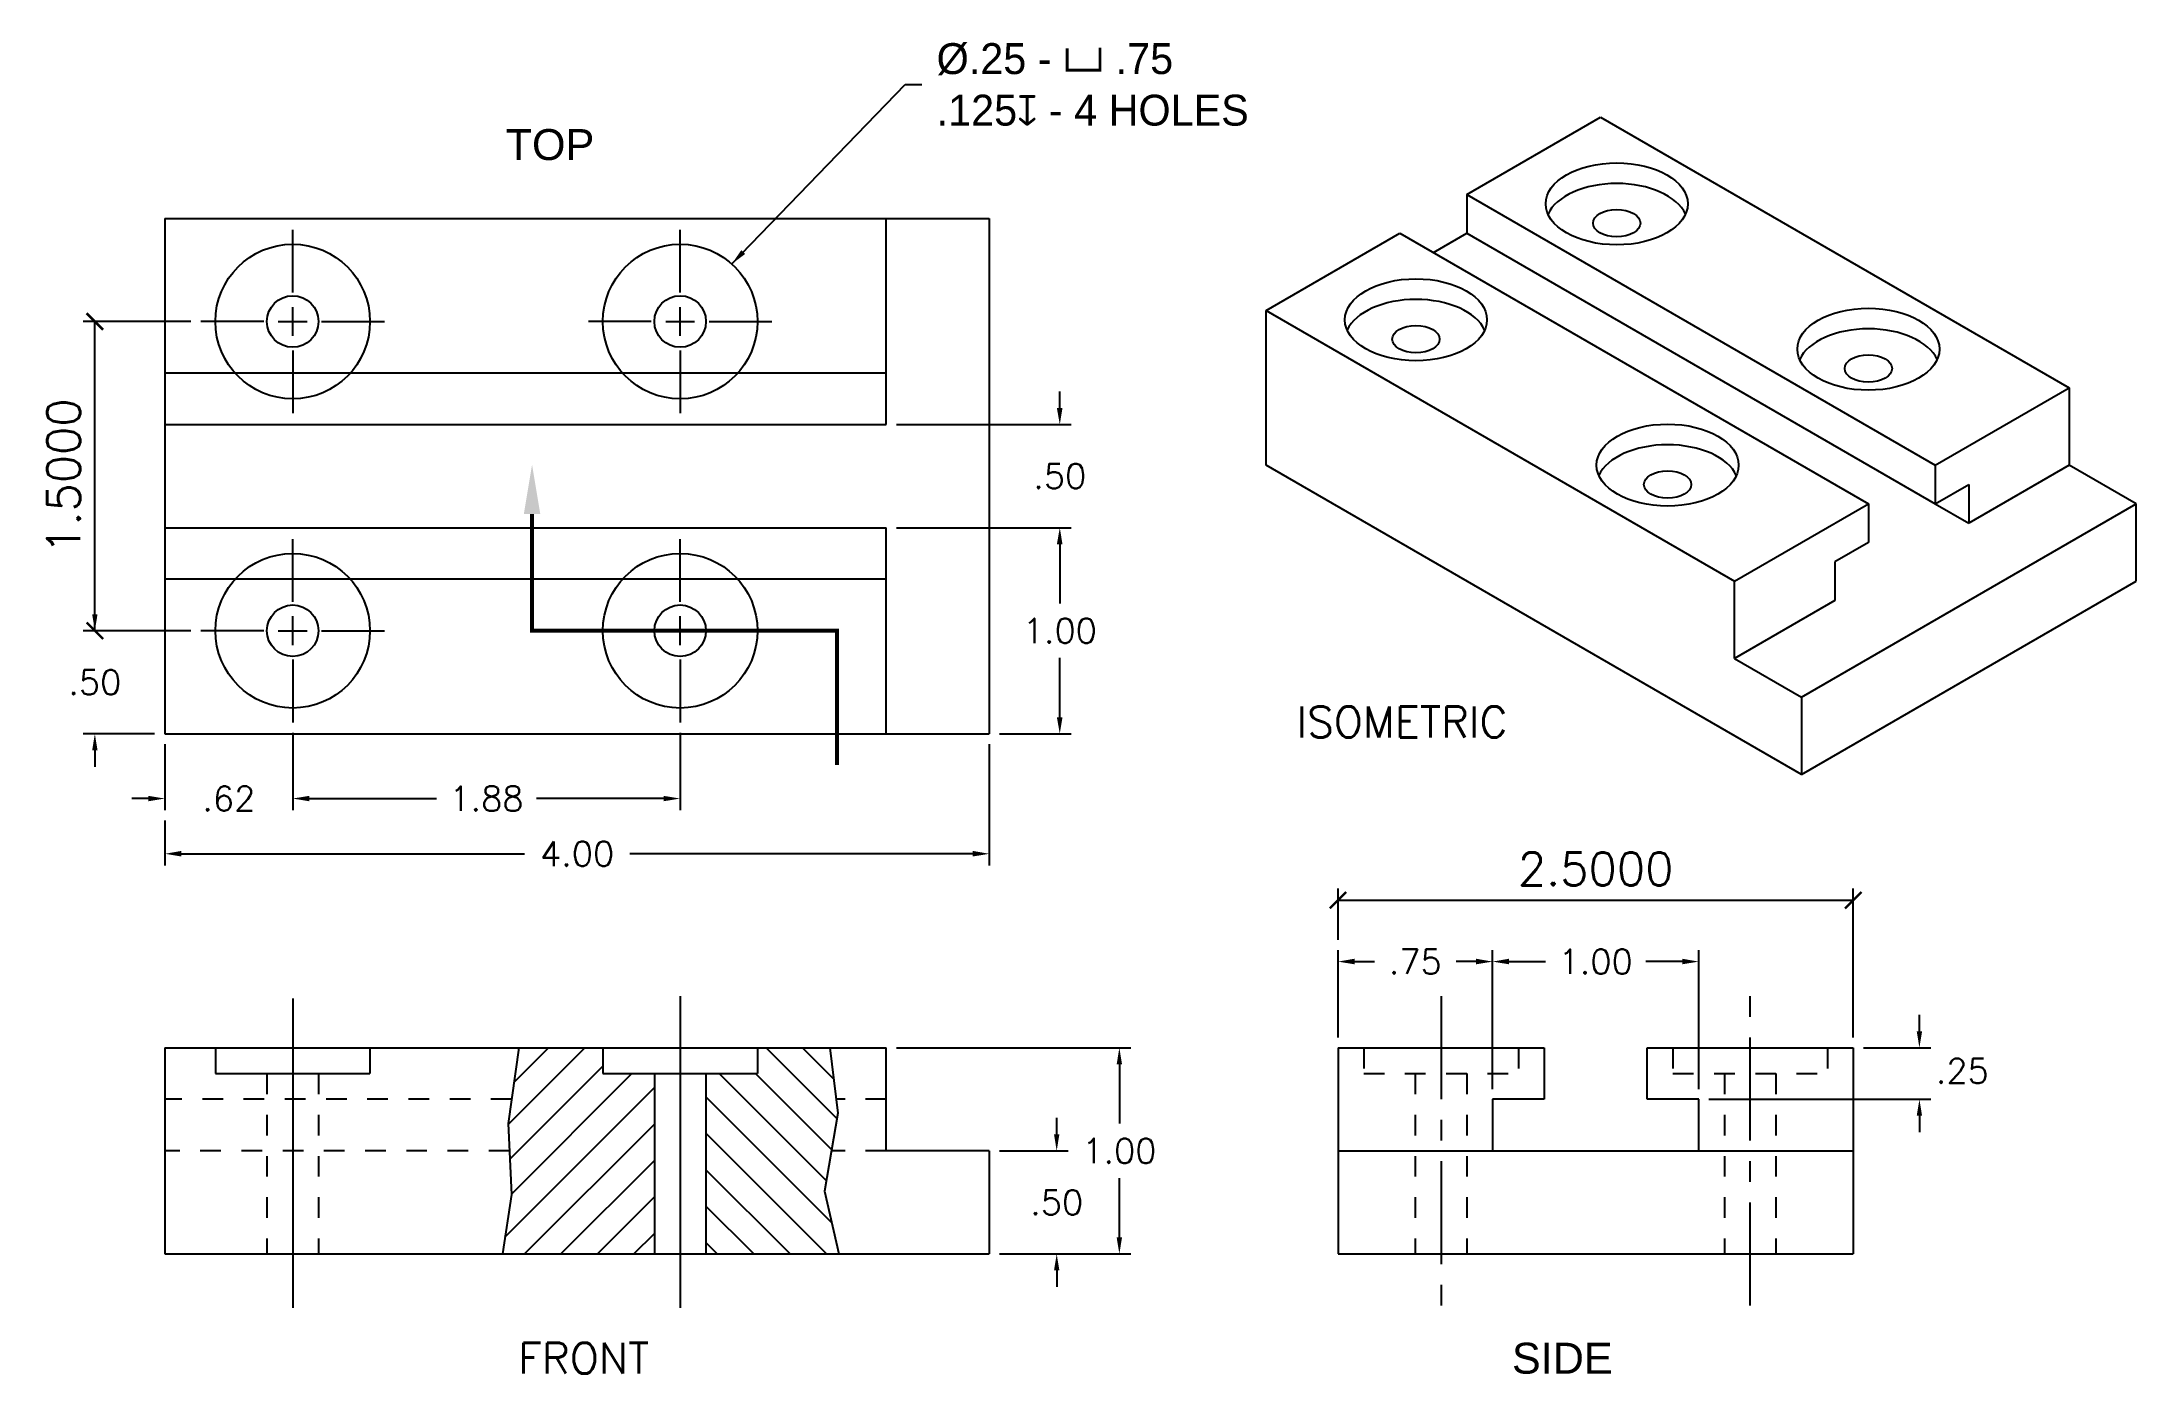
# Model space of a CAD drawing. Extents: x 0.9 to 11.1, y 0.9 to 7.4.
import ezdxf
from ezdxf.enums import TextEntityAlignment as Align

# ---------------------------------------------------------------- set-up
doc = ezdxf.new("R2010")
doc.units = 0
doc.header["$LTSCALE"] = 0.4
doc.header["$MEASUREMENT"] = 0
for name, pattern in [('CENTER', [2, 1.25, -0.25, 0.25, -0.25]), ('DASHED', [0.75, 0.5, -0.25]), ('HIDDEN', [0.375, 0.25, -0.125])]:
    doc.linetypes.add(name, pattern=pattern)
doc.layers.get('0').update_dxf_attribs({"linetype": 'CONTINUOUS'})
for name, color, linetype in [('CENTER', 2, 'CENTER'), ('CUTTING_PLANE', 6, 'DASHED'), ('DIM', 3, 'CONTINUOUS'), ('HATCH', 4, 'CONTINUOUS'), ('HIDDEN', 1, 'HIDDEN'), ('OBJECT', 7, 'CONTINUOUS'), ('TEXT', 151, 'CONTINUOUS')]:
    doc.layers.add(name, color=color, linetype=linetype)
doc.styles.add('DIMENSION', font='simplex.shx')
doc.styles.get("Standard").update_dxf_attribs({"font": 'txt.shx'})
doc.styles.add('VIEW_NAMES', font='arial.ttf')
doc.dimstyles.new('MECHANICAL', dxfattribs={"dimscale": 0.8, "dimtxt": 0.15, "dimasz": 0.1, "dimexe": 0.07, "dimexo": 0.0625, "dimgap": 0.09, "dimtad": 0, "dimtih": 1, "dimtoh": 1, "dimzin": 4, "dimdsep": 46, "dimtxsty": 'DIMENSION', "dimcen": -0.07, "dimadec": 0, "dimazin": 0, "dimtfac": 1, "dimtix": 1, "dimtofl": 0, "dimtmove": 2, "dimatfit": 3, "dimfxl": 1, "dimtolj": 1, "dimtzin": 0, "dimarcsym": 0})
doc.dimstyles.get("Standard").update_dxf_attribs({"dimscale": 0.8, "dimtxt": 0.2, "dimasz": 0.1, "dimexe": 0.07, "dimexo": 0.0625, "dimgap": 0.09, "dimtad": 1, "dimdec": 4, "dimzin": 0, "dimdsep": 46, "dimtxsty": 'Standard', "dimblk1": 'ARCHTICK', "dimblk2": 'ARCHTICK', "dimsah": 1, "dimcen": -0.07, "dimadec": 0, "dimazin": 0, "dimtfac": 1, "dimtix": 1, "dimtofl": 0, "dimtmove": 2, "dimatfit": 3, "dimldrblk": 'ARCHTICK', "dimfxl": 1, "dimtolj": 1, "dimtzin": 0, "dimarcsym": 0})

# ---------------------------------------------------------------- blocks, each defined once
blk = doc.blocks.new('*D3')
at = {"layer": 'DIM', "color": 0, "lineweight": -2, "transparency": 16777216}
for p, q in [((2.12, 4.005), (2.12, 3.63)), ((4, 4.005), (4, 3.63)), ((2.2, 3.686), (2.817, 3.686)), ((3.92, 3.686), (3.303, 3.686))]:
    blk.add_line(p, q, dxfattribs=at)
at = {"layer": 'DIM', "color": 0, "transparency": 16777216}
for points in [[(2.2, 3.699), (2.2, 3.673), (2.12, 3.686)], [(3.92, 3.699), (3.92, 3.673), (4, 3.686)]]:
    blk.add_solid(points, dxfattribs=at)
at = {"layer": 'DIM', "color": 0, "transparency": 16777216, "insert": (3.06, 3.686), "char_height": 0.12, "attachment_point": 5, "style": 'DIMENSION'}
blk.add_mtext('\\A1;1.88', dxfattribs=at)
blk = doc.blocks.new('*D2')
at = {"layer": 'DIM', "color": 0, "lineweight": -2, "transparency": 16777216}
for p, q in [((2.12, 4.005), (2.12, 3.63)), ((1.5, 3.95), (1.5, 3.63)), ((1.42, 3.686), (1.34, 3.686)), ((2.2, 3.686), (2.28, 3.686))]:
    blk.add_line(p, q, dxfattribs=at)
at = {"layer": 'DIM', "color": 0, "transparency": 16777216}
for points in [[(1.42, 3.699), (1.42, 3.673), (1.5, 3.686)], [(2.2, 3.699), (2.2, 3.673), (2.12, 3.686)]]:
    blk.add_solid(points, dxfattribs=at)
at = {"layer": 'DIM', "color": 0, "transparency": 16777216, "insert": (1.81, 3.686), "char_height": 0.12, "attachment_point": 5, "style": 'DIMENSION'}
blk.add_mtext('\\A1;.62', dxfattribs=at)
blk = doc.blocks.new('*D4')
at = {"layer": 'DIM', "color": 0, "lineweight": -2, "transparency": 16777216}
for p, q in [((5.5, 3.95), (5.5, 3.362)), ((1.5, 3.58), (1.5, 3.362)), ((1.58, 3.418), (3.245, 3.418)), ((5.42, 3.418), (3.755, 3.418))]:
    blk.add_line(p, q, dxfattribs=at)
at = {"layer": 'DIM', "color": 0, "transparency": 16777216}
for points in [[(1.58, 3.432), (1.58, 3.405), (1.5, 3.418)], [(5.42, 3.432), (5.42, 3.405), (5.5, 3.418)]]:
    blk.add_solid(points, dxfattribs=at)
at = {"layer": 'DIM', "color": 0, "transparency": 16777216, "insert": (3.5, 3.418), "char_height": 0.12, "attachment_point": 5, "style": 'DIMENSION'}
blk.add_mtext('\\A1;4.00', dxfattribs=at)
blk = doc.blocks.new('*D9')
at = {"layer": 'DIM', "color": 0, "lineweight": -2, "transparency": 16777216}
for p, q in [((7.192, 2.527), (7.192, 2.951)), ((7.942, 2.277), (7.942, 2.951)), ((7.272, 2.895), (7.369, 2.895)), ((7.862, 2.895), (7.765, 2.895))]:
    blk.add_line(p, q, dxfattribs=at)
at = {"layer": 'DIM', "color": 0, "transparency": 16777216}
for points in [[(7.272, 2.909), (7.272, 2.882), (7.192, 2.895)], [(7.862, 2.909), (7.862, 2.882), (7.942, 2.895)]]:
    blk.add_solid(points, dxfattribs=at)
at = {"layer": 'DIM', "color": 0, "transparency": 16777216, "insert": (7.567, 2.895), "char_height": 0.12, "attachment_point": 5, "style": 'DIMENSION'}
blk.add_mtext('\\A1;.75', dxfattribs=at)
blk = doc.blocks.new('*D11')
at = {"layer": 'DIM', "color": 0, "lineweight": -2, "transparency": 16777216}
for p, q in [((7.942, 2.277), (7.942, 2.951)), ((8.942, 2.277), (8.942, 2.951)), ((8.022, 2.895), (8.199, 2.895)), ((8.862, 2.895), (8.685, 2.895))]:
    blk.add_line(p, q, dxfattribs=at)
at = {"layer": 'DIM', "color": 0, "transparency": 16777216}
for points in [[(8.022, 2.909), (8.022, 2.882), (7.942, 2.895)], [(8.862, 2.909), (8.862, 2.882), (8.942, 2.895)]]:
    blk.add_solid(points, dxfattribs=at)
at = {"layer": 'DIM', "color": 0, "transparency": 16777216, "insert": (8.442, 2.895), "char_height": 0.12, "attachment_point": 5, "style": 'DIMENSION'}
blk.add_mtext('\\A1;1.00', dxfattribs=at)
blk = doc.blocks.new('_ARCHTICK')
at = {"color": 0, "linetype": 'ByBlock', "const_width": 0.15}
blk.add_lwpolyline([(-0.5, -0.5), (0.5, 0.5)], dxfattribs=at)
blk = doc.blocks.new('*D10')
at = {"color": 0, "linetype": 'ByBlock', "transparency": 16777216}
for p, q in [((7.192, 3.001), (7.192, 3.249)), ((7.192, 3.193), (9.692, 3.193)), ((9.692, 2.527), (9.692, 3.249))]:
    blk.add_line(p, q, dxfattribs=at)
at = {"color": 0, "linetype": 'ByBlock', "transparency": 16777216, "xscale": 0.08000000000000002, "yscale": 0.08000000000000002, "zscale": 0.08000000000000002, "rotation": 180}
blk.add_blockref('_ARCHTICK', (7.192, 3.193), dxfattribs=at)
at = {"color": 0, "linetype": 'ByBlock', "transparency": 16777216, "xscale": 0.08000000000000002, "yscale": 0.08000000000000002, "zscale": 0.08000000000000002}
blk.add_blockref('_ARCHTICK', (9.692, 3.193), dxfattribs=at)
at = {"color": 0, "linetype": 'ByBlock', "transparency": 16777216, "insert": (8.442, 3.345), "char_height": 0.16, "attachment_point": 5}
blk.add_mtext('\\A1;2.5000', dxfattribs=at)
blk = doc.blocks.new('*D8')
at = {"layer": 'DIM', "color": 0, "lineweight": -2, "transparency": 16777216}
for p, q in [((5.827, 2.057), (5.827, 2.137)), ((5.55, 1.977), (5.883, 1.977)), ((5.55, 1.477), (5.883, 1.477)), ((5.827, 1.397), (5.827, 1.317))]:
    blk.add_line(p, q, dxfattribs=at)
at = {"layer": 'DIM', "color": 0, "transparency": 16777216}
for points in [[(5.814, 2.057), (5.84, 2.057), (5.827, 1.977)], [(5.814, 1.397), (5.84, 1.397), (5.827, 1.477)]]:
    blk.add_solid(points, dxfattribs=at)
at = {"layer": 'DIM', "color": 0, "transparency": 16777216, "insert": (5.827, 1.727), "char_height": 0.12, "attachment_point": 5, "style": 'DIMENSION'}
blk.add_mtext('\\A1;.50', dxfattribs=at)
blk = doc.blocks.new('*D7')
at = {"layer": 'DIM', "color": 0, "lineweight": -2, "transparency": 16777216}
for p, q in [((5.05, 2.477), (6.187, 2.477)), ((6.131, 2.397), (6.131, 2.109)), ((6.131, 1.557), (6.131, 1.845)), ((5.55, 1.477), (6.187, 1.477))]:
    blk.add_line(p, q, dxfattribs=at)
at = {"layer": 'DIM', "color": 0, "transparency": 16777216}
for points in [[(6.118, 2.397), (6.144, 2.397), (6.131, 2.477)], [(6.118, 1.557), (6.144, 1.557), (6.131, 1.477)]]:
    blk.add_solid(points, dxfattribs=at)
at = {"layer": 'DIM', "color": 0, "transparency": 16777216, "insert": (6.131, 1.977), "char_height": 0.12, "attachment_point": 5, "style": 'DIMENSION'}
blk.add_mtext('\\A1;1.00', dxfattribs=at)
blk = doc.blocks.new('*D5')
at = {"layer": 'DIM', "color": 0, "lineweight": -2, "transparency": 16777216}
for p, q in [((5.05, 5), (5.898, 5)), ((5.842, 4.92), (5.842, 4.632)), ((5.842, 4.08), (5.842, 4.368)), ((5.55, 4), (5.898, 4))]:
    blk.add_line(p, q, dxfattribs=at)
at = {"layer": 'DIM', "color": 0, "transparency": 16777216}
for points in [[(5.828, 4.92), (5.855, 4.92), (5.842, 5)], [(5.828, 4.08), (5.855, 4.08), (5.842, 4)]]:
    blk.add_solid(points, dxfattribs=at)
at = {"layer": 'DIM', "color": 0, "transparency": 16777216, "insert": (5.842, 4.5), "char_height": 0.12, "attachment_point": 5, "style": 'DIMENSION'}
blk.add_mtext('\\A1;1.00', dxfattribs=at)
blk = doc.blocks.new('*D6')
at = {"layer": 'DIM', "color": 0, "lineweight": -2, "transparency": 16777216}
for p, q in [((5.842, 5.58), (5.842, 5.66)), ((5.05, 5.5), (5.898, 5.5)), ((5.05, 5), (5.898, 5)), ((5.842, 4.92), (5.842, 4.84))]:
    blk.add_line(p, q, dxfattribs=at)
at = {"layer": 'DIM', "color": 0, "transparency": 16777216}
for points in [[(5.828, 5.58), (5.855, 5.58), (5.842, 5.5)], [(5.828, 4.92), (5.855, 4.92), (5.842, 5)]]:
    blk.add_solid(points, dxfattribs=at)
at = {"layer": 'DIM', "color": 0, "transparency": 16777216, "insert": (5.842, 5.25), "char_height": 0.12, "attachment_point": 5, "style": 'DIMENSION'}
blk.add_mtext('\\A1;.50', dxfattribs=at)
blk = doc.blocks.new('*D1')
at = {"layer": 'DIM', "color": 0, "lineweight": -2, "transparency": 16777216}
for p, q in [((1.16, 4.58), (1.16, 4.66)), ((1.625, 4.5), (1.104, 4.5)), ((1.45, 4), (1.104, 4)), ((1.16, 3.92), (1.16, 3.84))]:
    blk.add_line(p, q, dxfattribs=at)
at = {"layer": 'DIM', "color": 0, "transparency": 16777216}
for points in [[(1.147, 4.58), (1.173, 4.58), (1.16, 4.5)], [(1.147, 3.92), (1.173, 3.92), (1.16, 4)]]:
    blk.add_solid(points, dxfattribs=at)
at = {"layer": 'DIM', "color": 0, "transparency": 16777216, "insert": (1.16, 4.25), "char_height": 0.12, "attachment_point": 5, "style": 'DIMENSION'}
blk.add_mtext('\\A1;.50', dxfattribs=at)
blk = doc.blocks.new('*D0')
at = {"color": 0, "linetype": 'ByBlock', "transparency": 16777216}
for p, q in [((1.625, 6), (1.104, 6)), ((1.16, 4.5), (1.16, 6)), ((1.625, 4.5), (1.104, 4.5))]:
    blk.add_line(p, q, dxfattribs=at)
at = {"color": 0, "linetype": 'ByBlock', "transparency": 16777216, "xscale": 0.08000000000000002, "yscale": 0.08000000000000002, "zscale": 0.08000000000000002}
for p, rotation in [((1.16, 6), 90), ((1.16, 4.5), 270)]:
    blk.add_blockref('_ARCHTICK', p, dxfattribs=dict(at, rotation=rotation))
at = {"color": 0, "linetype": 'ByBlock', "transparency": 16777216, "insert": (1.008, 5.25), "char_height": 0.16, "attachment_point": 5, "rotation": 90}
blk.add_mtext('\\A1;1.5000', dxfattribs=at)
blk = doc.blocks.new('*D12')
at = {"layer": 'DIM', "color": 0, "lineweight": -2, "transparency": 16777216}
for p, q in [((10.013, 2.557), (10.013, 2.637)), ((9.742, 2.477), (10.069, 2.477)), ((8.992, 2.227), (10.069, 2.227)), ((10.013, 2.147), (10.013, 2.067))]:
    blk.add_line(p, q, dxfattribs=at)
at = {"layer": 'DIM', "color": 0, "transparency": 16777216}
for points in [[(10, 2.557), (10.026, 2.557), (10.013, 2.477)], [(10, 2.147), (10.026, 2.147), (10.013, 2.227)]]:
    blk.add_solid(points, dxfattribs=at)
at = {"layer": 'DIM', "color": 0, "transparency": 16777216, "insert": (10.221, 2.365), "char_height": 0.12, "attachment_point": 5, "style": 'DIMENSION'}
blk.add_mtext('\\A1;.25', dxfattribs=at)

msp = doc.modelspace()

# ---------------------------------------------------------------- hatches: boundary and pattern name
at = {"layer": 'HATCH'}
h = msp.add_hatch(dxfattribs=at)
h.set_pattern_fill('ANSI31', color=256, style=0)
h.paths.add_polyline_path([(3.875, 2.352), (3.625, 2.352), (3.625, 2.477), (3.2178, 2.477), (3.16528, 2.10979), (3.18173, 1.7649), (3.13738, 1.477), (3.875, 1.477)])
h = msp.add_hatch(dxfattribs=at)
h.set_pattern_fill('ANSI31', color=256, angle=90, style=0)
h.paths.add_polyline_path([(4.76534, 2.15906), (4.72555, 2.477), (4.375, 2.477), (4.375, 2.352), (4.125, 2.352), (4.125, 1.477), (4.76988, 1.477), (4.69956, 1.78132)])

# ---------------------------------------------------------------- linework, layer by layer
at = {"layer": 'CENTER'}
for p, q in [((2.12, 6.14), (2.12, 6.445)), ((4, 6.14), (4, 6.445)), ((1.98, 6), (1.675, 6)), ((2.05, 6), (2.19, 6)), ((2.12, 5.93), (2.12, 6.07)), ((2.26, 6), (2.565, 6)), ((3.86, 6), (3.555, 6)), ((3.93, 6), (4.07, 6)), ((4, 5.93), (4, 6.07)), ((4.14, 6), (4.445, 6)), ((2.12, 5.86), (2.12, 5.555)), ((4, 5.86), (4, 5.555)), ((2.12, 4.64), (2.12, 4.945)), ((4, 4.64), (4, 4.945)), ((1.98, 4.5), (1.675, 4.5)), ((2.05, 4.5), (2.19, 4.5)), ((2.12, 4.43), (2.12, 4.57)), ((2.26, 4.5), (2.565, 4.5)), ((4, 4.43), (4, 4.57)), ((2.12, 4.36), (2.12, 4.055)), ((4, 4.36), (4, 4.055)), ((7.69196, 2.727), (7.69196, 1.227)), ((9.19196, 1.227), (9.19196, 2.727))]:
    msp.add_line(p, q, dxfattribs=at)
at = {"layer": 'CUTTING_PLANE', "const_width": 0.02}
msp.add_lwpolyline([(3.28146, 5.06561), (3.28146, 4.5), (4.76141, 4.5), (4.76141, 3.84815)], dxfattribs=at)
at = {"layer": 'CUTTING_PLANE'}
msp.add_solid([(3.24146, 5.06561), (3.32146, 5.06561), (3.28146, 5.30561)], dxfattribs=at)
at = {"layer": 'HIDDEN'}
for p, q in [((7.31696, 2.477), (7.31696, 2.352)), ((8.06696, 2.477), (8.06696, 2.352)), ((8.81696, 2.477), (8.81696, 2.352)), ((9.56696, 2.477), (9.56696, 2.352)), ((1.995, 2.352), (1.995, 1.477)), ((2.245, 2.352), (2.245, 1.477)), ((7.31696, 2.352), (8.06696, 2.352)), ((7.56696, 2.352), (7.56696, 1.477)), ((7.81696, 2.352), (7.81696, 1.477)), ((8.81696, 2.352), (9.56696, 2.352)), ((9.06696, 2.352), (9.06696, 1.477)), ((9.31696, 2.352), (9.31696, 1.477)), ((3.18205, 2.227), (1.5, 2.227)), ((5, 2.227), (4.75684, 2.227)), ((3.17161, 1.977), (1.5, 1.977)), ((5, 1.977), (4.73363, 1.977))]:
    msp.add_line(p, q, dxfattribs=at)
at = {"layer": 'OBJECT'}
for p, q in [((7.81689, 6.61582), (8.46641, 6.99082)), ((8.46641, 6.99082), (10.73973, 5.67832)), ((7.81689, 6.61582), (10.09021, 5.30332)), ((7.81689, 6.61582), (7.81689, 6.42832)), ((1.5, 6.5), (1.5, 4)), ((1.5, 6.5), (5.5, 6.5)), ((5, 5.5), (5, 6.5)), ((5.5, 6.5), (5.5, 4)), ((6.84261, 6.05332), (7.49213, 6.42832)), ((7.49213, 6.42832), (9.76545, 5.11582)), ((7.65451, 6.33457), (7.81689, 6.42832)), ((7.81689, 6.42832), (10.09021, 5.11582)), ((6.84261, 5.30332), (6.84261, 6.05332)), ((6.84261, 6.05332), (9.11593, 4.74082)), ((5, 5.75), (1.5, 5.75)), ((10.09021, 5.30332), (10.73973, 5.67832)), ((10.73973, 5.67832), (10.73973, 5.30332)), ((1.5, 5.5), (5, 5.5)), ((9.44069, 3.80332), (6.84261, 5.30332)), ((10.09021, 5.30332), (10.09021, 5.11582)), ((10.73973, 5.30332), (10.25259, 5.02207)), ((11.06449, 5.11582), (10.73973, 5.30332)), ((10.09021, 5.11582), (10.25259, 5.20957)), ((10.25259, 5.20957), (10.25259, 5.02207)), ((9.11593, 4.74082), (9.76545, 5.11582)), ((9.44069, 4.17832), (11.06449, 5.11582)), ((9.76545, 5.11582), (9.76545, 4.92832)), ((10.09021, 5.11582), (10.25259, 5.02207)), ((11.06449, 4.74082), (11.06449, 5.11582)), ((1.5, 5), (5, 5)), ((5, 4), (5, 5)), ((9.76545, 4.92832), (9.60307, 4.83457)), ((9.60307, 4.83457), (9.60307, 4.64707)), ((5, 4.75), (1.5, 4.75)), ((9.11593, 4.36582), (9.11593, 4.74082)), ((9.44069, 3.80332), (11.06449, 4.74082)), ((9.60307, 4.64707), (9.11593, 4.36582)), ((9.11593, 4.36582), (9.44069, 4.17832)), ((9.44069, 4.17832), (9.44069, 3.80332)), ((1.5, 4), (5.5, 4)), ((1.5, 2.477), (5, 2.477)), ((1.5, 2.477), (1.5, 1.477)), ((3.625, 2.477), (3.625, 2.352)), ((4.375, 2.477), (4.375, 2.352)), ((5, 1.977), (5, 2.477)), ((7.19196, 2.477), (7.19196, 1.477)), ((7.19196, 2.477), (8.19196, 2.477)), ((8.19196, 2.477), (8.19196, 2.227)), ((8.69196, 2.227), (8.69196, 2.477)), ((8.69196, 2.477), (9.69196, 2.477)), ((9.69196, 2.477), (9.69196, 1.477)), ((3.625, 2.352), (4.375, 2.352)), ((3.875, 2.352), (3.875, 1.477)), ((4.125, 2.352), (4.125, 1.477)), ((8.19196, 2.227), (7.94196, 2.227)), ((7.94196, 2.227), (7.94196, 1.977)), ((8.94196, 2.227), (8.69196, 2.227)), ((8.94196, 1.977), (8.94196, 2.227)), ((5.5, 1.977), (5, 1.977)), ((5.5, 1.977), (5.5, 1.477)), ((7.19196, 1.977), (9.69196, 1.977)), ((1.5, 1.477), (5.5, 1.477)), ((7.19196, 1.477), (9.69196, 1.477))]:
    msp.add_line(p, q, dxfattribs=at)
for points in [[(3.2178, 2.477), (3.16528, 2.10979), (3.18173, 1.7649), (3.13738, 1.477)], [(4.72555, 2.477), (4.76534, 2.15906), (4.69956, 1.78132), (4.76988, 1.477)]]:
    msp.add_lwpolyline(points, dxfattribs=at)
for centre, radius in [((2.12, 6), 0.375), ((4, 6), 0.375), ((2.12, 6), 0.125), ((4, 6), 0.125), ((2.12, 4.5), 0.375), ((4, 4.5), 0.375), ((2.12, 4.5), 0.125), ((4, 4.5), 0.125)]:
    msp.add_circle(centre, radius, dxfattribs=at)
for centre, major_axis in [((8.54435, 6.57082), (-0.34446, 0)), ((8.54435, 6.47707), (-0.11482, 0)), ((7.57007, 6.00832), (-0.34446, 0)), ((9.76545, 5.86582), (-0.34446, 0)), ((7.57007, 5.91457), (-0.11482, 0)), ((9.76545, 5.77207), (-0.11482, 0)), ((8.79117, 5.30332), (-0.34446, 0)), ((8.79117, 5.20957), (-0.11482, 0))]:
    msp.add_ellipse(centre, major_axis=major_axis, ratio=0.57735027, dxfattribs=at)
for centre in [(8.54435, 6.4709), (7.57007, 5.9084), (9.76545, 5.7659), (8.79117, 5.2034)]:
    msp.add_ellipse(centre, major_axis=(-0.34446, 0), ratio=0.57735027, start_param=3.39552647, end_param=6.02925149, dxfattribs=at)
at = {"layer": 'TEXT'}
for p, q in [((2.12, 2.71675), (2.12, 1.21484)), ((4, 2.727), (4, 1.21484)), ((1.745, 2.477), (1.745, 2.352)), ((2.495, 2.477), (2.495, 2.352)), ((1.745, 2.352), (2.495, 2.352))]:
    msp.add_line(p, q, dxfattribs=at)

# ---------------------------------------------------------------- texts
at = {"layer": 'DIM', "insert": (5.2445, 7.14929), "char_height": 0.15, "attachment_point": 4}
msp.add_mtext('{\\Fgdt|c0;%%C.25 - v .75\\P.125x - 4 HOLES}', dxfattribs=at)
at = {"layer": 'TEXT', "style": 'VIEW_NAMES'}
for s, p in [('TOP', (3.3683, 6.78341)), ('SIDE', (8.28034, 0.89621))]:
    msp.add_text(s, height=0.15, dxfattribs=at).set_placement(p, align=Align.CENTER)
at = {"layer": 'TEXT'}
for s, p in [('ISOMETRIC', (7.5026, 3.9829)), ('FRONT', (3.53204, 0.89621))]:
    msp.add_text(s, height=0.15, dxfattribs=at).set_placement(p, align=Align.CENTER)

# ---------------------------------------------------------------- dimensions: what is measured, and where the dimension line sits
at = {"layer": 'DIM'}
for base, p1, p2, dimstyle, picture, middle in [((1.15999, 6), (1.675, 4.5), (1.675, 6), 'Standard', '*D0', (1.00799, 5.25)), ((5.84179, 5.5), (5, 5), (5, 5.5), 'MECHANICAL', '*D6', (5.84179, 5.25)), ((5.84179, 5), (5.5, 4), (5, 5), 'MECHANICAL', '*D5', (5.84179, 4.5)), ((1.15999, 4.5), (1.5, 4), (1.675, 4.5), 'MECHANICAL', '*D1', (1.15999, 4.25)), ((6.13093, 2.477), (5.5, 1.477), (5, 2.477), 'MECHANICAL', '*D7', (6.13093, 1.977)), ((5.82693, 1.977), (5.5, 1.477), (5.5, 1.977), 'MECHANICAL', '*D8', (5.82693, 1.727))]:
    dim = msp.add_linear_dim(base=base, p1=p1, p2=p2, angle=90, dimstyle=dimstyle, dxfattribs=at)
    dim.commit()
    dim.dimension.update_dxf_attribs({"geometry": picture, "text_midpoint": middle})
for base, p1, p2, dimstyle, picture, middle in [((1.5, 3.68587), (2.12, 4.055), (1.5, 4), 'MECHANICAL', '*D2', (1.81, 3.68587)), ((5.5, 3.4182), (1.5, 3.62987), (5.5, 4), 'MECHANICAL', '*D4', (3.5, 3.4182)), ((2.12, 3.68587), (4, 4.055), (2.12, 4.055), 'MECHANICAL', '*D3', (3.06, 3.68587)), ((9.69196, 3.19261), (7.19196, 2.9512), (9.69196, 2.477), 'Standard', '*D10', (8.44196, 3.34461)), ((7.94196, 2.8952), (7.19196, 2.477), (7.94196, 2.227), 'MECHANICAL', '*D9', (7.56696, 2.8952)), ((8.94196, 2.8952), (7.94196, 2.227), (8.94196, 2.227), 'MECHANICAL', '*D11', (8.44196, 2.8952))]:
    dim = msp.add_linear_dim(base=base, p1=p1, p2=p2, dimstyle=dimstyle, dxfattribs=at)
    dim.commit()
    dim.dimension.update_dxf_attribs({"geometry": picture, "text_midpoint": middle})
dim = msp.add_linear_dim(base=(10.01286, 2.227), p1=(9.69196, 2.477), p2=(8.94196, 2.227), angle=90, dimstyle='MECHANICAL', dxfattribs=at)
dim.commit()
dim.dimension.update_dxf_attribs({"geometry": '*D12', "text_midpoint": (10.22084, 2.36465), "dimtype": 160})

# ---------------------------------------------------------------- leaders
at = {"layer": 'DIM', "annotation_type": 0, "has_hookline": 1, "hookline_direction": 0, "text_width": 2.12143}
msp.add_leader([(4.25029, 6.27925), (5.0925, 7.14929), (5.1725, 7.14929)], dimstyle='MECHANICAL', dxfattribs=at)

doc.saveas('drawing.dxf')
